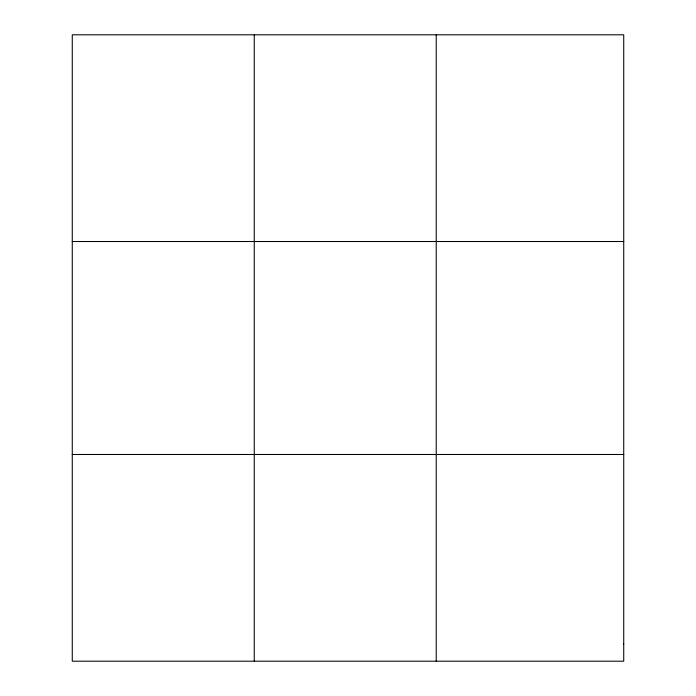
<?xml version="1.0" encoding="UTF-8"?>
<svg xmlns="http://www.w3.org/2000/svg" width="696" height="696" viewBox="0 0 696 696"><rect width="100%" height="100%" fill="white"/><g stroke="black" fill="none" stroke-linecap="round" stroke-linejoin="round"><path stroke-width="1.04" d="M254.249 34.8L254.249 661.2M436.235 34.8L436.235 661.2M72.271 241.512L623.729 241.512M72.271 454.488L623.729 454.488M623.729 643.974L623.729 661.2L72.271 661.2L72.271 34.8L623.729 34.8L623.729 643.974"/></g></svg>
